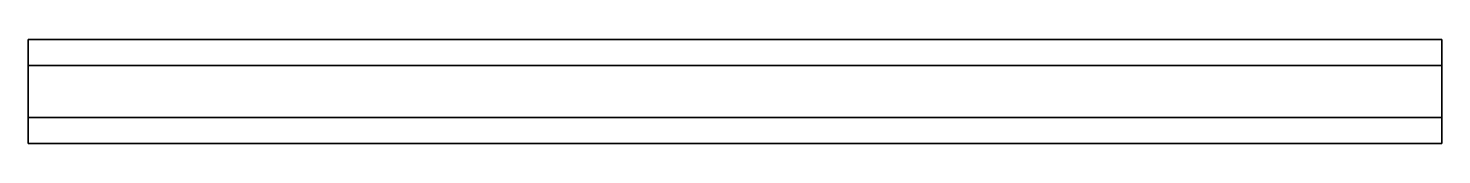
# Model space of a CAD drawing. Extents: x -1.22 to 1.22, y -0.09 to 0.09.
import ezdxf

# ---------------------------------------------------------------- set-up
doc = ezdxf.new("R2010")
doc.units = 0
doc.layers.add('BALANCES', color=4, linetype='CONTINUOUS')

msp = doc.modelspace()

# ---------------------------------------------------------------- linework, layer by layer
at = {"layer": 'BALANCES'}
for points in [[(1.22, 0.045, 0.5479), (1.22, 0.09, 0.47), (-1.22, 0.09, 0.47), (-1.22, 0.045, 0.5479)], [(1.22, 0.09, 0.47), (1.22, 0.045, 0.3921), (-1.22, 0.045, 0.3921), (-1.22, 0.09, 0.47)], [(-1.22, 0.045, 0.3921), (-1.22, -0.045, 0.3921), (-1.22, -0.09, 0.47), (-1.22, 0.09, 0.47)], [(-1.22, 0.09, 0.47), (-1.22, -0.09, 0.47), (-1.22, -0.045, 0.5479), (-1.22, 0.045, 0.5479)], [(1.22, 0.045, 0.3921), (1.22, 0.09, 0.47), (1.22, -0.09, 0.47), (1.22, -0.045, 0.3921)], [(1.22, 0.09, 0.47), (1.22, 0.045, 0.5479), (1.22, -0.045, 0.5479), (1.22, -0.09, 0.47)], [(1.22, -0.045, 0.5479), (1.22, 0.045, 0.5479), (-1.22, 0.045, 0.5479), (-1.22, -0.045, 0.5479)], [(1.22, 0.045, 0.3921), (1.22, -0.045, 0.3921), (-1.22, -0.045, 0.3921), (-1.22, 0.045, 0.3921)], [(1.22, -0.09, 0.47), (1.22, -0.045, 0.5479), (-1.22, -0.045, 0.5479), (-1.22, -0.09, 0.47)], [(1.22, -0.045, 0.3921), (1.22, -0.09, 0.47), (-1.22, -0.09, 0.47), (-1.22, -0.045, 0.3921)]]:
    msp.add_3dface(points, dxfattribs=at)

doc.saveas('drawing.dxf')
